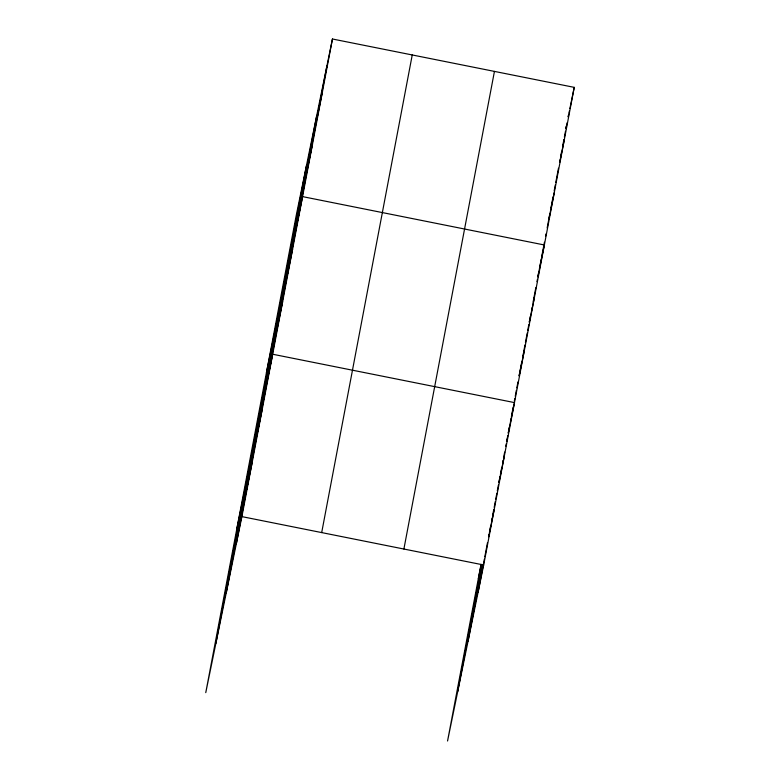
<?xml version="1.0" encoding="UTF-8"?>
<svg xmlns="http://www.w3.org/2000/svg" width="780" height="780" viewBox="0 0 780 780"><rect width="100%" height="100%" fill="white"/><g stroke="black" fill="none" stroke-linecap="round" stroke-linejoin="round"><path stroke-width="1.17" d="M215.855 643.5L306.404 165.877M226.249 592.878L316.797 115.255M236.33 543.738L326.878 66.115M332.446 39L296.312 215.007L205.764 692.64L241.897 516.623L332.446 39L574.236 87.36L483.688 564.993L447.554 741L481.055 564.281M321.691 532.584L412.24 54.961M403.894 549.032L494.442 71.399M457.636 691.86L481.738 564.779M468.029 641.238L482.537 564.749M478.12 592.108L484.36 559.153M484.809 556.803L487.49 542.675M489.05 534.446L488.602 536.796L493.945 510.861M489.499 532.087L490.61 526.207M491.722 520.318L492.17 517.969M492.619 515.619L493.73 509.73M494.179 507.38L495.3 501.491M495.739 499.142L496.86 493.252M497.299 490.903L498.42 485.014M499.98 476.785L498.869 482.664L504.212 456.729M500.428 474.425L501.54 468.546M502.661 462.657L503.1 460.307M503.549 457.957L504.67 452.069M505.781 446.189L506.23 443.83M506.668 441.48L507.79 435.591M509.359 427.323L508.901 429.712L514.468 402.597L272.688 354.237L236.554 530.244M510.491 421.356L510.939 418.967M511.397 416.578L513.201 407.023M514.342 401.056L514.79 398.668M515.239 396.279L516.37 390.302M516.828 387.913L517.959 381.947M521.81 361.647L519.09 375.979L524.433 350.054M522.941 355.68L523.39 353.291M523.848 350.902L524.979 344.935M525.428 342.547L527.241 332.992M527.69 330.603L528.821 324.636M530.41 316.27L529.279 322.247L534.388 297.521M531.541 310.303L531.999 307.915M533.13 301.948L535.841 287.615M536.971 281.648L537.43 279.26M537.878 276.871L538.785 272.093M539.467 268.515L541.271 258.96M541.73 256.571L544.44 242.239M545.581 236.272L546.029 233.883M547.16 227.916L548.515 220.75M549.88 213.583L548.75 219.55L554.307 192.436M551.011 207.617L551.46 205.228M551.918 202.839L553.049 196.872M554.18 190.895L555.311 184.928M555.76 182.54L558.48 168.207M559.611 162.24L560.069 159.851M560.518 157.463L561.649 151.495M562.78 145.519L563.911 139.552M564.369 137.163L565.5 131.196M565.948 128.807L567.079 122.831M568.21 116.864L568.669 114.475L568.191 116.815M316.924 118.657L322.481 91.543M306.959 171.191L312.526 144.076M266.438 372.625L302.562 196.618L544.352 244.978L537.829 276.773M287.04 276.266L292.607 249.151M277.075 328.809L282.643 301.694M256.854 435.484L262.421 408.369M246.597 489.606L252.164 462.501M565.783 128.515L566.26 126.175M568.913 113.295L569.39 110.936M569.878 108.586L574.236 87.36M559.669 162.298L564.271 139.903M478.345 578.604L481.221 564.564M506.503 441.412L506.981 439.072M241.897 516.623L483.688 564.993M508.677 430.892L508.238 433.241L508.667 430.882"/></g></svg>
